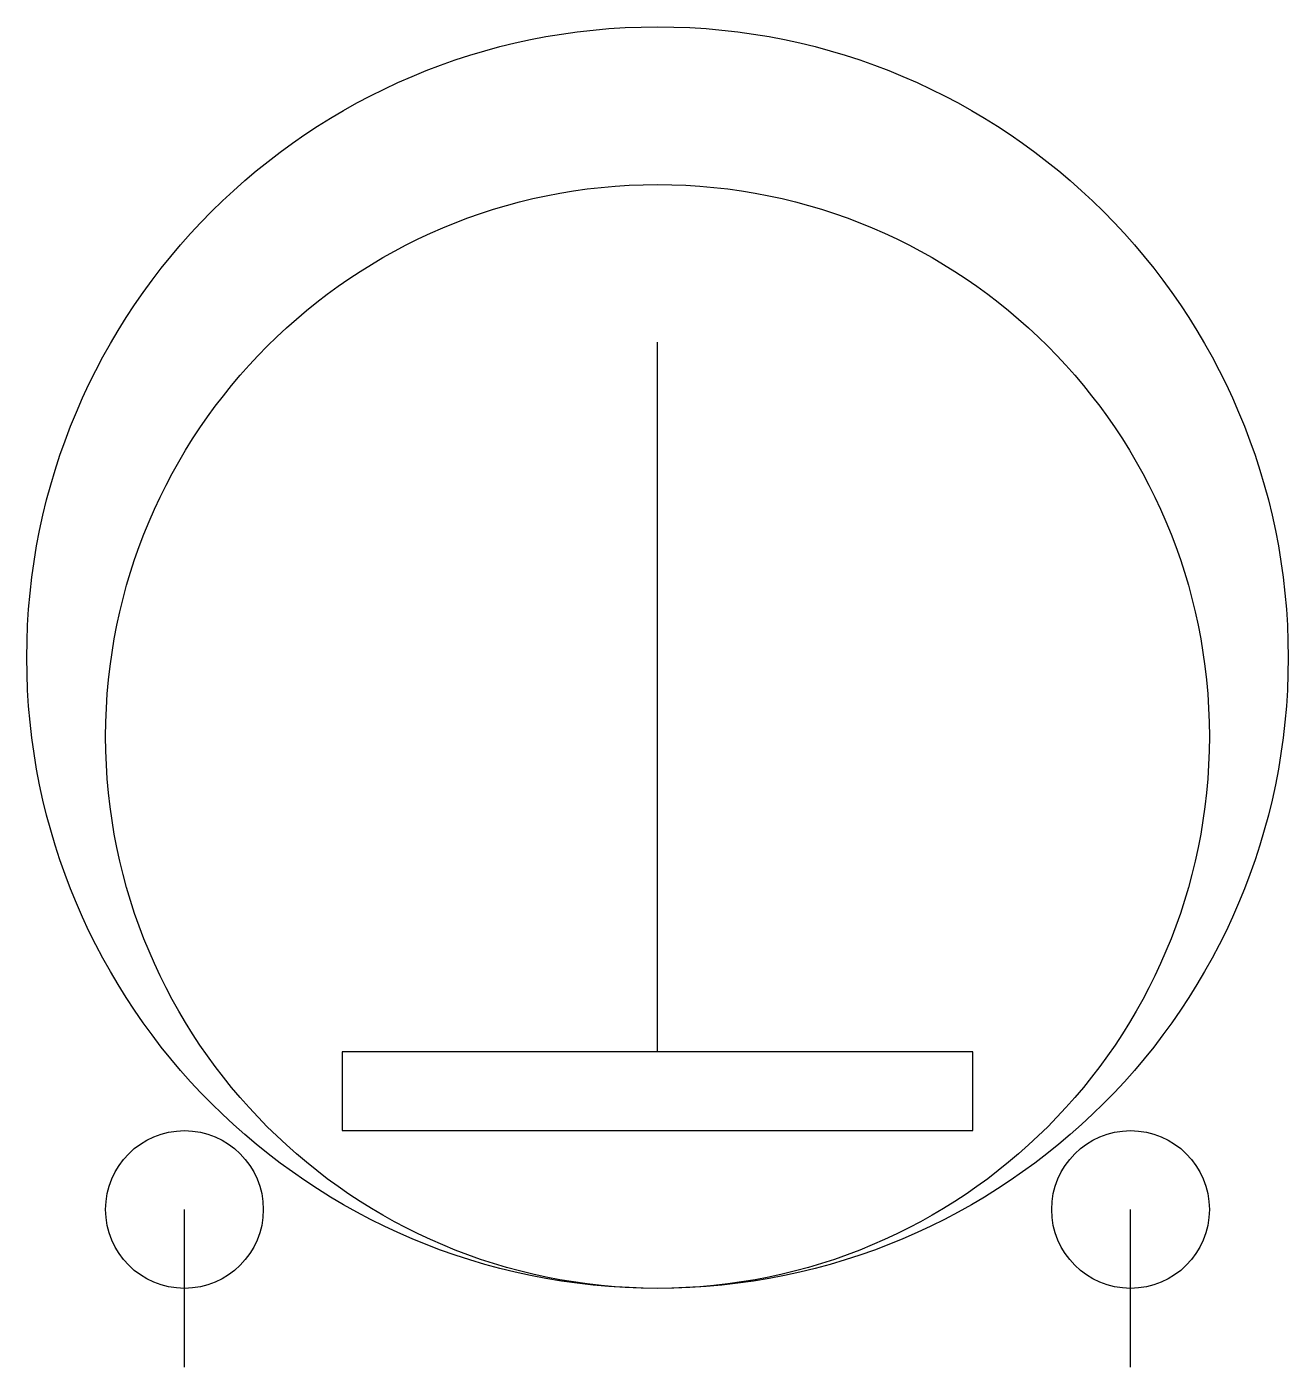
# Model space of a CAD drawing. Header units: millimetres. Extents: x 2 to 18, y 0 to 17.
import ezdxf

# ---------------------------------------------------------------- set-up
doc = ezdxf.new("R2010")
doc.units = ezdxf.units.MM
doc.layers.get('0').update_dxf_attribs({"linetype": 'CONTINUOUS', "lineweight": 25, "true_color": 0x000000})

msp = doc.modelspace()

# ---------------------------------------------------------------- linework, layer by layer
for p, q in [((10, 4), (10, 13)), ((14, 4), (6, 4)), ((6, 4), (6, 3)), ((14, 3), (14, 4)), ((6, 3), (10, 3)), ((10, 3), (14, 3)), ((10, 3), (10, 3)), ((4, 0), (4, 2)), ((16, 0), (16, 2)), ((16, 2), (16, 2))]:
    msp.add_line(p, q)
for centre, radius in [((10, 9), 8), ((10, 8), 7), ((4, 2), 1), ((16, 2), 1)]:
    msp.add_circle(centre, radius)

doc.saveas('drawing.dxf')
